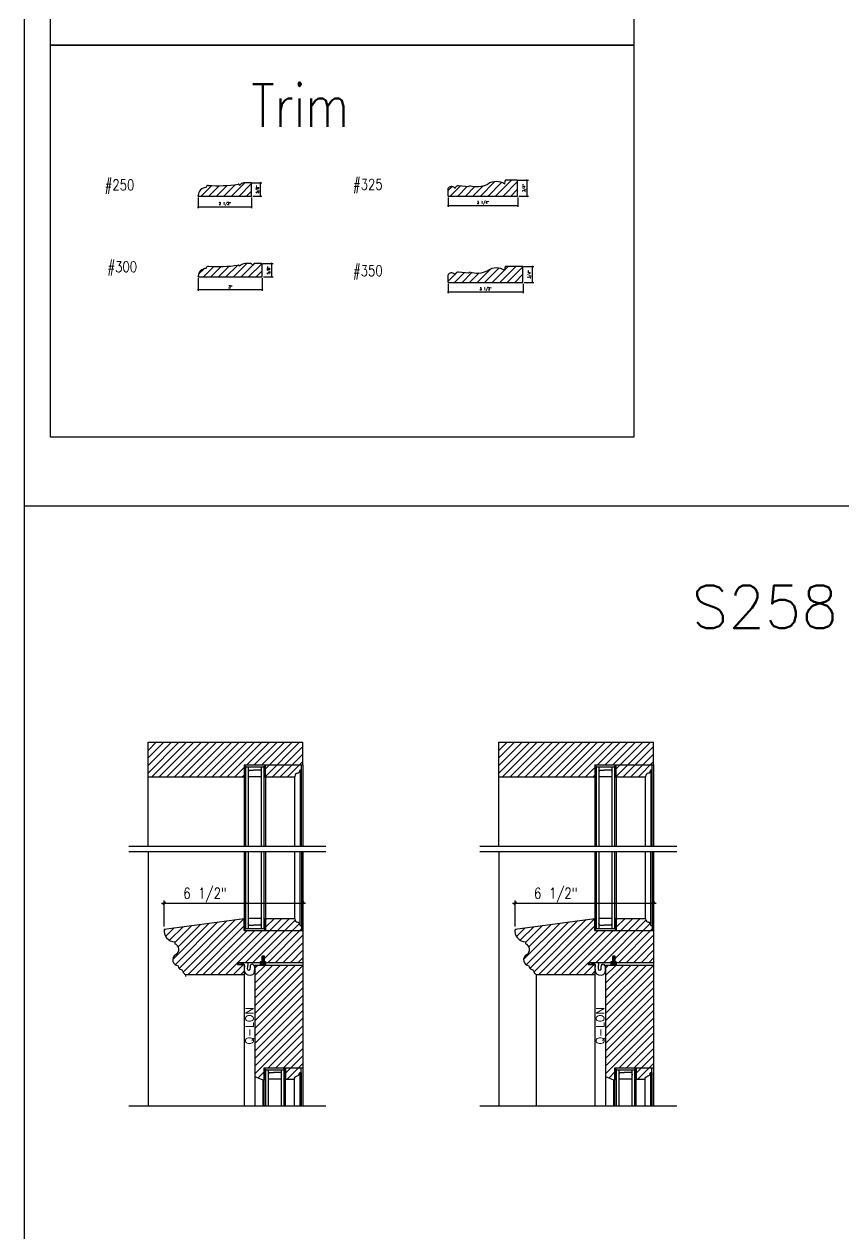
# Model space of a CAD drawing. Header units: inches. Extents: x 1985 to 11287, y 379 to 4336.
# Drawn here: x 7484.3 to 7522.7, y 3520.3 to 3576.9 of the extents above; entities that cross this region are included whole.
import ezdxf

# ---------------------------------------------------------------- set-up
doc = ezdxf.new("R2010")
doc.units = ezdxf.units.IN
doc.header["$MEASUREMENT"] = 0
doc.layers.get('0').update_dxf_attribs({"linetype": 'CONTINUOUS'})
doc.layers.get('Defpoints').update_dxf_attribs({"linetype": 'CONTINUOUS'})
for name, color, linetype in [('COTE1-1 99', 7, 'CONTINUOUS'), ('detail 99', 30, 'CONTINUOUS'), ('glass 99', 6, 'CONTINUOUS'), ('glazing tape 99', 7, 'CONTINUOUS'), ('hatch 99', 1, 'CONTINUOUS'), ('separation 99', 3, 'CONTINUOUS'), ('weatherstripping 99', 5, 'CONTINUOUS'), ('wood detail 99', 7, 'CONTINUOUS')]:
    doc.layers.add(name, color=color, linetype=linetype)
doc.styles.get("Standard").update_dxf_attribs({"font": 'txt.shx', "width": 0.8})
doc.dimstyles.new('Elevation', dxfattribs={"dimscale": 2, "dimtxt": 0.75, "dimasz": 0.0625, "dimexe": 0.0625, "dimexo": 0.0625, "dimgap": 0.0625, "dimtad": 1, "dimdec": 5, "dimzin": 0, "dimdsep": 46, "dimlunit": 5, "dimtxsty": 'Standard', "dimblk1": 'OBLIQUE', "dimblk2": 'OBLIQUE', "dimsah": 1, "dimcen": 2, "dimdle": 0.0625, "dimclrd": 1, "dimclre": 1, "dimadec": 1, "dimazin": 0, "dimtfac": 0.375, "dimtdec": 5, "dimtmove": 0, "dimatfit": 3, "dimldrblk": 'OBLIQUE', "dimfxl": 1, "dimfrac": 2, "dimtolj": 1, "dimtzin": 0, "dimarcsym": 0})
doc.dimstyles.new('Muntin', dxfattribs={"dimtxt": 0.125, "dimasz": 0.0625, "dimexe": 0.0625, "dimexo": 0.0625, "dimgap": 0.0625, "dimtad": 1, "dimdec": 5, "dimzin": 0, "dimdsep": 46, "dimlunit": 5, "dimtxsty": 'Standard', "dimblk": 'OBLIQUE', "dimcen": 0.125, "dimclrd": 1, "dimclre": 1, "dimadec": 1, "dimazin": 0, "dimtfac": 0.375, "dimtdec": 5, "dimtmove": 0, "dimatfit": 3, "dimldrblk": 'OBLIQUE', "dimfxl": 1, "dimfrac": 2, "dimtolj": 1, "dimtzin": 0, "dimarcsym": 0})
pattern_1 = [(45, (301.29017, 765.14802), (-0.176776695, 0.176776695), [])]
pattern_2 = [(45, (38.68087, 85.90454), (-0.176776695, 0.176776695), [])]
pattern_3 = [(45, (55.11534, 85.90454), (-0.176776695, 0.176776695), [])]

# ---------------------------------------------------------------- blocks, each defined once
blk = doc.blocks.new('_OBLIQUE')
at = {"color": 0, "linetype": 'ByBlock'}
blk.add_line((-0.5, -0.5), (0.5, 0.5), dxfattribs=at)
blk = doc.blocks.new('*D631')
at = {"layer": 'COTE1-1 99', "color": 1, "lineweight": -2, "transparency": 16777216}
for p, q in [((7504.195, 3568.82), (7504.195, 3568.378)), ((7507.445, 3568.82), (7507.445, 3568.378)), ((7504.195, 3568.441), (7507.445, 3568.441))]:
    blk.add_line(p, q, dxfattribs=at)
at = {"layer": 'Defpoints', "color": 0, "transparency": 16777216}
for p in [(7504.195, 3568.883), (7507.445, 3568.883), (7507.445, 3568.441)]:
    blk.add_point(p, dxfattribs=at)
at = {"layer": 'COTE1-1 99', "color": 1, "lineweight": -2, "transparency": 16777216, "xscale": 0.0625, "yscale": 0.0625, "zscale": 0.0625, "rotation": 180}
blk.add_blockref('_OBLIQUE', (7504.195, 3568.441), dxfattribs=at)
at = {"layer": 'COTE1-1 99', "color": 1, "lineweight": -2, "transparency": 16777216, "xscale": 0.0625, "yscale": 0.0625, "zscale": 0.0625}
blk.add_blockref('_OBLIQUE', (7507.445, 3568.441), dxfattribs=at)
at = {"layer": 'COTE1-1 99', "color": 0, "transparency": 16777216, "insert": (7505.82, 3568.566), "char_height": 0.125, "attachment_point": 5}
blk.add_mtext('\\A1;3 1/4"', dxfattribs=at)
blk = doc.blocks.new('*D632')
at = {"layer": 'COTE1-1 99', "color": 1, "lineweight": -2, "transparency": 16777216}
for p, q in [((7507.475, 3569.633), (7507.95, 3569.633)), ((7507.887, 3568.883), (7507.887, 3569.633)), ((7507.507, 3568.883), (7507.95, 3568.883))]:
    blk.add_line(p, q, dxfattribs=at)
at = {"layer": 'Defpoints', "color": 0, "transparency": 16777216}
for p in [(7507.413, 3569.633), (7507.887, 3569.633), (7507.445, 3568.883)]:
    blk.add_point(p, dxfattribs=at)
at = {"layer": 'COTE1-1 99', "color": 1, "lineweight": -2, "transparency": 16777216, "xscale": 0.0625, "yscale": 0.0625, "zscale": 0.0625}
for p, rotation in [((7507.887, 3569.633), 90), ((7507.887, 3568.883), 270)]:
    blk.add_blockref('_OBLIQUE', p, dxfattribs=dict(at, rotation=rotation))
at = {"layer": 'COTE1-1 99', "color": 0, "transparency": 16777216, "insert": (7507.762, 3569.258), "char_height": 0.125, "attachment_point": 5, "rotation": 90}
blk.add_mtext('\\A1;3/4"', dxfattribs=at)
blk = doc.blocks.new('*D633')
at = {"layer": 'COTE1-1 99', "color": 1, "lineweight": -2, "transparency": 16777216}
for p, q in [((7492.48, 3565.028), (7492.48, 3564.442)), ((7495.48, 3565.028), (7495.48, 3564.442)), ((7492.48, 3564.504), (7495.48, 3564.504))]:
    blk.add_line(p, q, dxfattribs=at)
at = {"layer": 'Defpoints', "color": 0, "transparency": 16777216}
for p in [(7492.48, 3565.091), (7495.48, 3565.091), (7495.48, 3564.504)]:
    blk.add_point(p, dxfattribs=at)
at = {"layer": 'COTE1-1 99', "color": 1, "lineweight": -2, "transparency": 16777216, "xscale": 0.0625, "yscale": 0.0625, "zscale": 0.0625, "rotation": 180}
blk.add_blockref('_OBLIQUE', (7492.48, 3564.504), dxfattribs=at)
at = {"layer": 'COTE1-1 99', "color": 1, "lineweight": -2, "transparency": 16777216, "xscale": 0.0625, "yscale": 0.0625, "zscale": 0.0625}
blk.add_blockref('_OBLIQUE', (7495.48, 3564.504), dxfattribs=at)
at = {"layer": 'COTE1-1 99', "color": 0, "transparency": 16777216, "insert": (7493.98, 3564.629), "char_height": 0.125, "attachment_point": 5}
blk.add_mtext('\\A1;3"', dxfattribs=at)
blk = doc.blocks.new('*D634')
at = {"layer": 'COTE1-1 99', "color": 1, "lineweight": -2, "transparency": 16777216}
for p, q in [((7495.51, 3565.716), (7495.987, 3565.716)), ((7495.924, 3565.091), (7495.924, 3565.716)), ((7495.542, 3565.091), (7495.987, 3565.091))]:
    blk.add_line(p, q, dxfattribs=at)
at = {"layer": 'Defpoints', "color": 0, "transparency": 16777216}
for p in [(7495.448, 3565.716), (7495.924, 3565.716), (7495.48, 3565.091)]:
    blk.add_point(p, dxfattribs=at)
at = {"layer": 'COTE1-1 99', "color": 1, "lineweight": -2, "transparency": 16777216, "xscale": 0.0625, "yscale": 0.0625, "zscale": 0.0625}
for p, rotation in [((7495.924, 3565.716), 90), ((7495.924, 3565.091), 270)]:
    blk.add_blockref('_OBLIQUE', p, dxfattribs=dict(at, rotation=rotation))
at = {"layer": 'COTE1-1 99', "color": 0, "transparency": 16777216, "insert": (7495.799, 3565.403), "char_height": 0.125, "attachment_point": 5, "rotation": 90}
blk.add_mtext('\\A1;5/8"', dxfattribs=at)
blk = doc.blocks.new('*D635')
at = {"layer": 'COTE1-1 99', "color": 1, "lineweight": -2, "transparency": 16777216}
for p, q in [((7492.48, 3568.82), (7492.48, 3568.317)), ((7494.98, 3568.82), (7494.98, 3568.317)), ((7492.48, 3568.38), (7494.98, 3568.38))]:
    blk.add_line(p, q, dxfattribs=at)
at = {"layer": 'Defpoints', "color": 0, "transparency": 16777216}
for p in [(7492.48, 3568.883), (7494.98, 3568.883), (7494.98, 3568.38)]:
    blk.add_point(p, dxfattribs=at)
at = {"layer": 'COTE1-1 99', "color": 1, "lineweight": -2, "transparency": 16777216, "xscale": 0.0625, "yscale": 0.0625, "zscale": 0.0625, "rotation": 180}
blk.add_blockref('_OBLIQUE', (7492.48, 3568.38), dxfattribs=at)
at = {"layer": 'COTE1-1 99', "color": 1, "lineweight": -2, "transparency": 16777216, "xscale": 0.0625, "yscale": 0.0625, "zscale": 0.0625}
blk.add_blockref('_OBLIQUE', (7494.98, 3568.38), dxfattribs=at)
at = {"layer": 'COTE1-1 99', "color": 0, "transparency": 16777216, "insert": (7493.73, 3568.505), "char_height": 0.125, "attachment_point": 5}
blk.add_mtext('\\A1;2 1/2"', dxfattribs=at)
blk = doc.blocks.new('*D636')
at = {"layer": 'COTE1-1 99', "color": 1, "lineweight": -2, "transparency": 16777216}
for p, q in [((7495.01, 3569.508), (7495.456, 3569.508)), ((7495.394, 3568.883), (7495.394, 3569.508)), ((7495.042, 3568.883), (7495.456, 3568.883))]:
    blk.add_line(p, q, dxfattribs=at)
at = {"layer": 'Defpoints', "color": 0, "transparency": 16777216}
for p in [(7494.948, 3569.508), (7495.394, 3569.508), (7494.98, 3568.883)]:
    blk.add_point(p, dxfattribs=at)
at = {"layer": 'COTE1-1 99', "color": 1, "lineweight": -2, "transparency": 16777216, "xscale": 0.0625, "yscale": 0.0625, "zscale": 0.0625}
for p, rotation in [((7495.394, 3569.508), 90), ((7495.394, 3568.883), 270)]:
    blk.add_blockref('_OBLIQUE', p, dxfattribs=dict(at, rotation=rotation))
at = {"layer": 'COTE1-1 99', "color": 0, "transparency": 16777216, "insert": (7495.269, 3569.195), "char_height": 0.125, "attachment_point": 5, "rotation": 90}
blk.add_mtext('\\A1;5/8"', dxfattribs=at)
blk = doc.blocks.new('*D600')
at = {"layer": 'COTE1-1 99', "color": 1, "lineweight": -2, "transparency": 16777216}
for p, q in [((7504.195, 3564.771), (7504.195, 3564.329)), ((7507.695, 3564.771), (7507.695, 3564.329)), ((7504.195, 3564.392), (7507.695, 3564.392))]:
    blk.add_line(p, q, dxfattribs=at)
at = {"layer": 'Defpoints', "color": 0, "transparency": 16777216}
for p in [(7504.195, 3564.834), (7507.695, 3564.834), (7507.695, 3564.392)]:
    blk.add_point(p, dxfattribs=at)
at = {"layer": 'COTE1-1 99', "color": 1, "lineweight": -2, "transparency": 16777216, "xscale": 0.0625, "yscale": 0.0625, "zscale": 0.0625, "rotation": 180}
blk.add_blockref('_OBLIQUE', (7504.195, 3564.392), dxfattribs=at)
at = {"layer": 'COTE1-1 99', "color": 1, "lineweight": -2, "transparency": 16777216, "xscale": 0.0625, "yscale": 0.0625, "zscale": 0.0625}
blk.add_blockref('_OBLIQUE', (7507.695, 3564.392), dxfattribs=at)
at = {"layer": 'COTE1-1 99', "color": 0, "transparency": 16777216, "insert": (7505.945, 3564.517), "char_height": 0.125, "attachment_point": 5}
blk.add_mtext('\\A1;3 1/2"', dxfattribs=at)
blk = doc.blocks.new('*D601')
at = {"layer": 'COTE1-1 99', "color": 1, "lineweight": -2, "transparency": 16777216}
for p, q in [((7507.725, 3565.584), (7508.2, 3565.584)), ((7508.137, 3564.834), (7508.137, 3565.584)), ((7507.757, 3564.834), (7508.2, 3564.834))]:
    blk.add_line(p, q, dxfattribs=at)
at = {"layer": 'Defpoints', "color": 0, "transparency": 16777216}
for p in [(7507.663, 3565.584), (7508.137, 3565.584), (7507.695, 3564.834)]:
    blk.add_point(p, dxfattribs=at)
at = {"layer": 'COTE1-1 99', "color": 1, "lineweight": -2, "transparency": 16777216, "xscale": 0.0625, "yscale": 0.0625, "zscale": 0.0625}
for p, rotation in [((7508.137, 3565.584), 90), ((7508.137, 3564.834), 270)]:
    blk.add_blockref('_OBLIQUE', p, dxfattribs=dict(at, rotation=rotation))
at = {"layer": 'COTE1-1 99', "color": 0, "transparency": 16777216, "insert": (7508.012, 3565.209), "char_height": 0.125, "attachment_point": 5, "rotation": 90}
blk.add_mtext('\\A1;3/4"', dxfattribs=at)
blk = doc.blocks.new('*D1104')
at = {"layer": 'COTE1-1 99', "color": 1, "lineweight": -2}
for p, q in [((7490.764, 3535.756), (7497.507, 3535.756)), ((7490.889, 3534.649), (7490.889, 3535.881)), ((7497.382, 3534.597), (7497.382, 3535.881))]:
    blk.add_line(p, q, dxfattribs=at)
at = {"layer": 'Defpoints', "color": 0}
for p in [(7497.382, 3535.756), (7490.889, 3534.524), (7497.382, 3534.472)]:
    blk.add_point(p, dxfattribs=at)
at = {"layer": 'COTE1-1 99', "color": 1, "lineweight": -2, "xscale": 0.125, "yscale": 0.125, "zscale": 0.125, "rotation": 180}
blk.add_blockref('_OBLIQUE', (7490.889, 3535.756), dxfattribs=at)
at = {"layer": 'COTE1-1 99', "color": 1, "lineweight": -2, "xscale": 0.125, "yscale": 0.125, "zscale": 0.125}
blk.add_blockref('_OBLIQUE', (7497.382, 3535.756), dxfattribs=at)
at = {"layer": 'COTE1-1 99', "color": 0, "insert": (7492.799, 3536.131), "char_height": 0.5, "attachment_point": 5}
blk.add_mtext('\\A1;6 1/2"', dxfattribs=at)
blk = doc.blocks.new('*D1105')
at = {"layer": 'COTE1-1 99', "color": 1, "lineweight": -2}
for p, q in [((7507.198, 3535.756), (7513.941, 3535.756)), ((7507.323, 3534.649), (7507.323, 3535.881)), ((7513.816, 3534.597), (7513.816, 3535.881))]:
    blk.add_line(p, q, dxfattribs=at)
at = {"layer": 'Defpoints', "color": 0}
for p in [(7513.816, 3535.756), (7507.323, 3534.524), (7513.816, 3534.472)]:
    blk.add_point(p, dxfattribs=at)
at = {"layer": 'COTE1-1 99', "color": 1, "lineweight": -2, "xscale": 0.125, "yscale": 0.125, "zscale": 0.125, "rotation": 180}
blk.add_blockref('_OBLIQUE', (7507.323, 3535.756), dxfattribs=at)
at = {"layer": 'COTE1-1 99', "color": 1, "lineweight": -2, "xscale": 0.125, "yscale": 0.125, "zscale": 0.125}
blk.add_blockref('_OBLIQUE', (7513.816, 3535.756), dxfattribs=at)
at = {"layer": 'COTE1-1 99', "color": 0, "insert": (7509.233, 3536.131), "char_height": 0.5, "attachment_point": 5}
blk.add_mtext('\\A1;6 1/2"', dxfattribs=at)

msp = doc.modelspace()

# ---------------------------------------------------------------- hatches: boundary and pattern name
at = {"layer": 'glazing tape 99'}
h = msp.add_hatch(color=7, dxfattribs=at)
h.paths.add_polyline_path([(7495.631537, 3542.165533), (7495.569037, 3542.165533), (7495.569037, 3541.665533), (7495.631537, 3541.665533), (7495.631537, 3541.702425)])
h.paths.add_polyline_path([(7494.694037, 3542.165533), (7494.631537, 3542.165533), (7494.631537, 3541.665533), (7494.694037, 3541.665533)])
h = msp.add_hatch(color=7, dxfattribs=at)
h.paths.add_polyline_path([(7512.066007, 3542.165533), (7512.003507, 3542.165533), (7512.003507, 3541.665533), (7512.066007, 3541.665533), (7512.066007, 3541.702425)])
h.paths.add_polyline_path([(7511.128507, 3542.165533), (7511.066007, 3542.165533), (7511.066007, 3541.665533), (7511.128507, 3541.665533)])
h = msp.add_hatch(color=7, dxfattribs=at)
h.paths.add_polyline_path([(7495.631537, 3534.997594), (7495.631537, 3535.034486), (7495.569037, 3535.034486), (7495.569037, 3534.534486), (7495.631537, 3534.534486)])
h.paths.add_polyline_path([(7494.694037, 3535.034486), (7494.631537, 3535.034486), (7494.631537, 3534.753177), (7494.631537, 3534.534486), (7494.694037, 3534.534486)])
h = msp.add_hatch(color=7, dxfattribs=at)
h.paths.add_polyline_path([(7512.066007, 3534.997594), (7512.066007, 3535.034486), (7512.003507, 3535.034486), (7512.003507, 3534.534486), (7512.066007, 3534.534486)])
h.paths.add_polyline_path([(7511.128507, 3535.034486), (7511.066007, 3535.034486), (7511.066007, 3534.753177), (7511.066007, 3534.534486), (7511.128507, 3534.534486)])
h = msp.add_hatch(color=7, dxfattribs=at)
h.paths.add_polyline_path([(7496.569049, 3527.995411), (7496.506549, 3527.995411), (7496.506549, 3527.495411), (7496.569049, 3527.495411)])
h.paths.add_polyline_path([(7495.631549, 3527.971911), (7495.569049, 3527.971911), (7495.569049, 3527.471911), (7495.631549, 3527.471911)])
h = msp.add_hatch(color=7, dxfattribs=at)
h.paths.add_polyline_path([(7513.003519, 3527.995411), (7512.941019, 3527.995411), (7512.941019, 3527.495411), (7513.003519, 3527.495411)])
h.paths.add_polyline_path([(7512.066019, 3527.971911), (7512.003519, 3527.971911), (7512.003519, 3527.471911), (7512.066019, 3527.471911)])
at = {"layer": 'hatch 99'}
h = msp.add_hatch(dxfattribs=at)
h.set_pattern_fill('ANSI31', color=256, scale=2, style=0)
h.set_pattern_definition(pattern_1)
h.paths.add_polyline_path([(7507.444528, 3569.600521, 0.414213562), (7507.412528, 3569.632521), (7506.886528, 3569.632521, 0.395647364), (7506.854594, 3569.602562), (7506.844528, 3569.445021, 0.29375), (7506.044528, 3569.445021, -0.208468757), (7505.194528, 3569.382521), (7505.154528, 3569.320021), (7504.668219, 3569.362039, 0.291528784), (7504.544362, 3569.297377), (7504.507028, 3569.232521, 0.535856977), (7504.202049, 3569.267077, 0.176751721), (7504.194528, 3569.246467), (7504.194528, 3568.882521), (7507.444528, 3568.882521)])
h = msp.add_hatch(dxfattribs=at)
h.set_pattern_fill('ANSI31', color=256, scale=2, style=0)
h.set_pattern_definition(pattern_1)
h.paths.add_polyline_path([(7494.979724, 3568.882521), (7494.979724, 3569.475521, 0.414213562), (7494.947724, 3569.507521), (7494.667224, 3569.507521, 0.286349806), (7494.386552, 3569.332423, 0.84535987), (7494.352667, 3569.438052, -0.054552724), (7492.947724, 3569.382521, 0.436456618), (7492.854988, 3569.282521, 0.434101056), (7492.480559, 3568.882521)])
h = msp.add_hatch(dxfattribs=at)
h.set_pattern_fill('ANSI31', color=256, scale=2, style=0)
h.set_pattern_definition(pattern_1)
h.paths.add_polyline_path([(7495.479724, 3565.68357, 0.414213562), (7495.447724, 3565.71557), (7495.094724, 3565.71557), (7495.034724, 3565.64057), (7494.97057, 3565.705978, 0.201426353), (7494.947724, 3565.71557), (7494.667224, 3565.71557, 0.236067977), (7494.417224, 3565.59057, 0.45777608), (7494.352667, 3565.646101, -0.054552724), (7492.947724, 3565.59057, 0.436456618), (7492.854988, 3565.49057, 0.434101056), (7492.480559, 3565.09057), (7495.479724, 3565.09057)])
h = msp.add_hatch(dxfattribs=at)
h.set_pattern_fill('ANSI31', color=256, scale=2, style=0)
h.set_pattern_definition(pattern_1)
h.paths.add_polyline_path([(7507.694528, 3565.55164, 0.414213562), (7507.662528, 3565.58364), (7506.886528, 3565.58364, 0.395647364), (7506.854594, 3565.55368), (7506.844528, 3565.39614, 0.29375), (7506.044528, 3565.39614, -0.208468757), (7505.194528, 3565.33364), (7505.154528, 3565.27114), (7504.668219, 3565.313157, 0.291528784), (7504.544362, 3565.248495), (7504.507028, 3565.18364, 0.535856977), (7504.202049, 3565.218195, 0.176751721), (7504.194528, 3565.197585), (7504.194528, 3564.83364), (7507.694528, 3564.83364)])
h = msp.add_hatch(dxfattribs=at)
h.set_pattern_fill('ANSI31', color=1, scale=2, style=0)
h.set_pattern_definition(pattern_2)
h.paths.add_polyline_path([(7497.006537, 3541.665533), (7497.006537, 3541.689011, -0.380557848), (7497.134349, 3541.84574, 0.374595674), (7497.256537, 3541.998211), (7497.319037, 3541.998211), (7497.319037, 3542.228025), (7495.631537, 3542.228025), (7495.631537, 3541.665533)], flags=17)
h.paths.add_polyline_path([(7497.381549, 3542.228025), (7497.381549, 3543.290533), (7490.131549, 3543.290533), (7490.131549, 3541.665533), (7494.631537, 3541.665533), (7494.631537, 3542.228025)])
h = msp.add_hatch(dxfattribs=at)
h.set_pattern_fill('ANSI31', color=1, scale=2, style=0)
h.set_pattern_definition(pattern_3)
h.paths.add_polyline_path([(7513.441007, 3541.665533), (7513.441007, 3541.689011, -0.380557848), (7513.568819, 3541.84574, 0.374595674), (7513.691007, 3541.998211), (7513.753507, 3541.998211), (7513.753507, 3542.228025), (7512.066007, 3542.228025), (7512.066007, 3541.665533)], flags=17)
h.paths.add_polyline_path([(7513.816019, 3542.228025), (7513.816019, 3543.290533), (7506.566019, 3543.290533), (7506.566019, 3541.665533), (7511.066007, 3541.665533), (7511.066007, 3542.228025)])
h = msp.add_hatch(dxfattribs=at)
h.set_pattern_fill('ANSI31', color=1, scale=2, style=0)
h.set_pattern_definition(pattern_2)
h.paths.add_polyline_path([(7497.381549, 3534.471994), (7496.233349, 3534.471994), (7495.631537, 3534.471994), (7494.631537, 3534.471994), (7494.631537, 3535.034486), (7490.888533, 3534.524038, 0.464119343), (7491.381549, 3533.94076), (7491.381549, 3533.84706, -0.630951657), (7491.435143, 3533.342647), (7491.421455, 3533.334758, 0.713462744), (7491.537549, 3532.81576, 0.328948137), (7491.66971, 3532.636612, -0.287053054), (7491.761965, 3532.541366, 0.252529932), (7491.881549, 3532.40946), (7494.631537, 3532.40946), (7494.631537, 3532.87829), (7494.319073, 3532.87829), (7494.319073, 3532.971952), (7495.381549, 3532.971952), (7495.381549, 3533.002974), (7495.475048, 3533.002956), (7495.475048, 3533.254798), (7495.475049, 3533.284448), (7495.569049, 3533.284448), (7495.569049, 3533.002937), (7495.631549, 3533.002925), (7495.631549, 3532.971952), (7497.381549, 3532.971952)])
h.paths.add_polyline_path([(7497.319037, 3534.701808), (7497.256537, 3534.701808), (7497.256537, 3534.714072, 0.35125577), (7497.134349, 3534.854279, -0.380557848), (7497.006537, 3535.011008), (7497.006537, 3535.034486), (7495.631537, 3535.034486), (7495.631537, 3534.471994), (7497.319037, 3534.471994)], flags=17)
h = msp.add_hatch(dxfattribs=at)
h.set_pattern_fill('ANSI31', color=1, scale=2, style=0)
h.set_pattern_definition(pattern_3)
h.paths.add_polyline_path([(7513.816019, 3534.471994), (7512.667819, 3534.471994), (7512.066007, 3534.471994), (7511.066007, 3534.471994), (7511.066007, 3535.034486), (7507.323003, 3534.524038, 0.464119343), (7507.816019, 3533.94076), (7507.816019, 3533.84706, -0.630951657), (7507.869613, 3533.342647), (7507.855925, 3533.334758, 0.713462744), (7507.972019, 3532.81576, 0.328948137), (7508.10418, 3532.636612, -0.287053054), (7508.196435, 3532.541366, 0.252529932), (7508.316019, 3532.40946), (7511.066007, 3532.40946), (7511.066007, 3532.87829), (7510.753543, 3532.87829), (7510.753543, 3532.971952), (7511.816019, 3532.971952), (7511.816019, 3533.002974), (7511.909518, 3533.002956), (7511.909518, 3533.254798), (7511.909519, 3533.284448), (7512.003519, 3533.284448), (7512.003519, 3533.002937), (7512.066019, 3533.002925), (7512.066019, 3532.971952), (7513.816019, 3532.971952)])
h.paths.add_polyline_path([(7513.753507, 3534.701808), (7513.691007, 3534.701808), (7513.691007, 3534.714072, 0.35125577), (7513.568819, 3534.854279, -0.380557848), (7513.441007, 3535.011008), (7513.441007, 3535.034486), (7512.066007, 3535.034486), (7512.066007, 3534.471994), (7513.753507, 3534.471994)], flags=17)
h = msp.add_hatch(dxfattribs=at)
h.set_pattern_fill('ANSI31', color=1, scale=2, style=0)
h.set_pattern_definition(pattern_2)
h.paths.add_polyline_path([(7497.381549, 3532.846926), (7495.131549, 3532.846926), (7495.131549, 3527.739783), (7495.131549, 3527.632626), (7495.506549, 3527.471911), (7495.569049, 3527.471911), (7495.569049, 3528.034426), (7497.381549, 3528.034426)])
h.paths.add_polyline_path([(7497.108049, 3527.651661, 0.375199902), (7497.233049, 3527.807911), (7497.295549, 3527.807911), (7497.295549, 3528.034426), (7496.569049, 3528.034426), (7496.569049, 3527.495411), (7496.983049, 3527.495411, -0.375199902)], flags=17)
h = msp.add_hatch(dxfattribs=at)
h.set_pattern_fill('ANSI31', color=1, scale=2, style=0)
h.set_pattern_definition(pattern_3)
h.paths.add_polyline_path([(7513.816019, 3532.846926), (7511.566019, 3532.846926), (7511.566019, 3527.739783), (7511.566019, 3527.632626), (7511.941019, 3527.471911), (7512.003519, 3527.471911), (7512.003519, 3528.034426), (7513.816019, 3528.034426)])
h.paths.add_polyline_path([(7513.542519, 3527.651661, 0.375199902), (7513.667519, 3527.807911), (7513.730019, 3527.807911), (7513.730019, 3528.034426), (7513.003519, 3528.034426), (7513.003519, 3527.495411), (7513.417519, 3527.495411, -0.375199902)], flags=17)
at = {"layer": 'weatherstripping 99', "lineweight": 30}
for points in [[(7495.506301, 3533.036534), (7495.5063, 3533.096327), (7495.568549, 3533.052791), (7495.568549, 3533.081088), (7495.5063, 3533.124624), (7495.5063, 3533.203513), (7495.568549, 3533.159977), (7495.568549, 3533.188274), (7495.4898, 3533.254798), (7495.475048, 3533.254798), (7495.475048, 3533.002956), (7495.381549, 3533.002974), (7495.381549, 3532.971952), (7495.631549, 3532.971952), (7495.631549, 3533.002925), (7495.536028, 3533.002944)], [(7511.940771, 3533.036534), (7511.940771, 3533.096327), (7512.003019, 3533.052791), (7512.003019, 3533.081088), (7511.940771, 3533.124624), (7511.940771, 3533.203513), (7512.003019, 3533.159977), (7512.003019, 3533.188274), (7511.924271, 3533.254798), (7511.909518, 3533.254798), (7511.909518, 3533.002956), (7511.816019, 3533.002974), (7511.816019, 3532.971952), (7512.066019, 3532.971952), (7512.066019, 3533.002925), (7511.970498, 3533.002944)]]:
    msp.add_hatch(color=5, dxfattribs=at).paths.add_polyline_path(points)
h = msp.add_hatch(dxfattribs=at)
h.set_pattern_fill('ANSI36', color=5, scale=0.125, angle=225, style=0)
h.set_pattern_definition([(270, (5905.409597, 3345.179543), (0.015625, -0.02734375), [0.0390625, -0.0078125, 0, -0.0078125])])
h.paths.add_polyline_path([(7495.631549, 3532.971952), (7495.381549, 3532.971952), (7495.381549, 3532.846926), (7495.631549, 3532.846926)])
h = msp.add_hatch(dxfattribs=at)
h.set_pattern_fill('ANSI36', color=5, scale=0.125, angle=225, style=0)
h.set_pattern_definition([(270, (5921.844067, 3345.179543), (0.015625, -0.02734375), [0.0390625, -0.0078125, 0, -0.0078125])])
h.paths.add_polyline_path([(7512.066019, 3532.971952), (7511.816019, 3532.971952), (7511.816019, 3532.846926), (7512.066019, 3532.846926)])

# ---------------------------------------------------------------- linework, layer by layer
at = {"layer": 'glass 99', "color": 6}
for p, q in [((7494.694037, 3542.165533), (7494.694037, 3538.39792)), ((7494.694037, 3542.134325), (7495.569037, 3542.134325)), ((7494.819037, 3542.134325), (7494.819037, 3538.39792)), ((7494.849028, 3541.978005), (7494.819037, 3541.884623)), ((7494.849028, 3541.978005), (7495.069037, 3541.978005)), ((7495.414046, 3541.978005), (7495.069037, 3541.978005)), ((7495.414046, 3541.978005), (7495.444037, 3541.884623)), ((7495.444037, 3538.39792), (7495.444037, 3542.134325)), ((7495.569037, 3538.39792), (7495.569037, 3542.165533)), ((7511.128507, 3542.165533), (7511.128507, 3538.39792)), ((7511.128507, 3542.134325), (7512.003507, 3542.134325)), ((7511.253507, 3542.134325), (7511.253507, 3538.39792)), ((7511.283498, 3541.978005), (7511.253507, 3541.884623)), ((7511.283498, 3541.978005), (7511.503507, 3541.978005)), ((7511.848516, 3541.978005), (7511.503507, 3541.978005)), ((7511.848516, 3541.978005), (7511.878507, 3541.884623)), ((7511.878507, 3538.39792), (7511.878507, 3542.134325)), ((7512.003507, 3538.39792), (7512.003507, 3542.165533)), ((7495.444037, 3541.665533), (7494.819037, 3541.665533)), ((7511.878507, 3541.665533), (7511.253507, 3541.665533)), ((7494.694037, 3538.14792), (7494.694037, 3534.75796)), ((7494.819037, 3538.14792), (7494.819037, 3534.565694)), ((7495.444037, 3534.565694), (7495.444037, 3538.14792)), ((7495.569037, 3534.534486), (7495.569037, 3538.14792)), ((7511.128507, 3538.14792), (7511.128507, 3534.75796)), ((7511.253507, 3538.14792), (7511.253507, 3534.565694)), ((7511.878507, 3534.565694), (7511.878507, 3538.14792)), ((7512.003507, 3534.534486), (7512.003507, 3538.14792)), ((7494.694037, 3534.565694), (7495.569037, 3534.565694)), ((7495.444037, 3535.034486), (7494.819037, 3535.034486)), ((7494.849028, 3534.722014), (7494.819037, 3534.815397)), ((7494.849028, 3534.722014), (7495.069037, 3534.722014)), ((7495.414046, 3534.722014), (7495.069037, 3534.722014)), ((7495.414046, 3534.722014), (7495.444037, 3534.815397)), ((7511.128507, 3534.565694), (7512.003507, 3534.565694)), ((7511.878507, 3535.034486), (7511.253507, 3535.034486)), ((7511.283498, 3534.722014), (7511.253507, 3534.815397)), ((7511.283498, 3534.722014), (7511.503507, 3534.722014)), ((7511.848516, 3534.722014), (7511.503507, 3534.722014)), ((7511.848516, 3534.722014), (7511.878507, 3534.815397)), ((7495.631549, 3527.971911), (7495.631549, 3526.238047)), ((7495.631549, 3527.940726), (7496.506549, 3527.940726)), ((7495.756549, 3527.940726), (7495.756549, 3526.238047)), ((7495.78654, 3527.807906), (7495.756549, 3527.687723)), ((7495.78654, 3527.807906), (7496.006549, 3527.807906)), ((7496.351557, 3527.807906), (7496.006549, 3527.807906)), ((7496.351557, 3527.807906), (7496.381549, 3527.687723)), ((7496.381549, 3526.238047), (7496.381549, 3527.940726)), ((7496.506549, 3526.238047), (7496.506549, 3527.995411)), ((7512.066019, 3527.971911), (7512.066019, 3526.238047)), ((7512.066019, 3527.940726), (7512.941019, 3527.940726)), ((7512.191019, 3527.940726), (7512.191019, 3526.238047)), ((7512.22101, 3527.807906), (7512.191019, 3527.687723)), ((7512.22101, 3527.807906), (7512.441019, 3527.807906)), ((7512.786027, 3527.807906), (7512.441019, 3527.807906)), ((7512.786027, 3527.807906), (7512.816019, 3527.687723)), ((7512.816019, 3526.238047), (7512.816019, 3527.940726)), ((7512.941019, 3526.238047), (7512.941019, 3527.995411)), ((7496.381549, 3527.495411), (7495.756549, 3527.495411)), ((7512.816019, 3527.495411), (7512.191019, 3527.495411))]:
    msp.add_line(p, q, dxfattribs=at)
at = {"layer": 'glazing tape 99'}
for p, q in [((7494.631537, 3542.165533), (7494.694037, 3542.165533)), ((7494.694037, 3541.666711), (7494.694037, 3542.165533)), ((7495.569037, 3542.165533), (7495.569037, 3541.665533)), ((7511.066007, 3542.165533), (7511.128507, 3542.165533)), ((7511.128507, 3541.666711), (7511.128507, 3542.165533)), ((7512.003507, 3542.165533), (7512.003507, 3541.665533)), ((7494.631537, 3541.665533), (7494.694037, 3541.665533)), ((7511.066007, 3541.665533), (7511.128507, 3541.665533)), ((7494.631537, 3535.034486), (7494.694037, 3535.034486)), ((7494.631537, 3534.534486), (7494.694037, 3534.534486)), ((7494.694037, 3535.033308), (7494.694037, 3534.534486)), ((7495.569037, 3535.034486), (7495.631537, 3535.034486)), ((7495.569037, 3535.034486), (7495.569037, 3534.534486)), ((7511.066007, 3535.034486), (7511.128507, 3535.034486)), ((7511.066007, 3534.534486), (7511.128507, 3534.534486)), ((7511.128507, 3535.033308), (7511.128507, 3534.534486)), ((7512.003507, 3535.034486), (7512.066007, 3535.034486)), ((7512.003507, 3535.034486), (7512.003507, 3534.534486)), ((7495.631549, 3527.971911), (7495.569049, 3527.971911)), ((7495.631549, 3527.471911), (7495.631549, 3527.971911)), ((7496.506549, 3527.995411), (7496.506549, 3527.495411)), ((7512.066019, 3527.971911), (7512.003519, 3527.971911)), ((7512.066019, 3527.471911), (7512.066019, 3527.971911)), ((7512.941019, 3527.995411), (7512.941019, 3527.495411)), ((7495.631549, 3527.471911), (7495.569049, 3527.471911)), ((7512.066019, 3527.471911), (7512.003519, 3527.471911))]:
    msp.add_line(p, q, dxfattribs=at)
at = {"layer": 'glazing tape 99', "color": 0}
for p, q in [((7494.694037, 3542.165533), (7494.694037, 3541.665533)), ((7511.128507, 3542.165533), (7511.128507, 3541.665533)), ((7494.694037, 3534.534486), (7494.694037, 3535.034486)), ((7511.128507, 3534.534486), (7511.128507, 3535.034486))]:
    msp.add_line(p, q, dxfattribs=at)
at = {"layer": 'glazing tape 99', "color": 7}
for p, q in [((7495.569037, 3542.165533), (7495.631537, 3542.165533)), ((7512.003507, 3542.165533), (7512.066007, 3542.165533)), ((7495.569037, 3541.665533), (7495.631537, 3541.665533)), ((7512.003507, 3541.665533), (7512.066007, 3541.665533)), ((7495.569037, 3534.534486), (7495.631537, 3534.534486)), ((7512.003507, 3534.534486), (7512.066007, 3534.534486)), ((7496.506549, 3527.995411), (7496.569049, 3527.995411)), ((7512.941019, 3527.995411), (7513.003519, 3527.995411)), ((7496.506549, 3527.495411), (7496.569049, 3527.495411)), ((7512.941019, 3527.495411), (7513.003519, 3527.495411))]:
    msp.add_line(p, q, dxfattribs=at)
at = {"layer": 'separation 99'}
for p, q in [((7484.325689, 3764.575732), (7484.325689, 3512.490972)), ((7554.801223, 3554.358413), (7484.325689, 3554.358413))]:
    msp.add_line(p, q, dxfattribs=at)
for points in [[(7485.563573, 3623.159285), (7512.880967, 3623.159285), (7512.880967, 3575.953879), (7485.563573, 3575.953879)], [(7485.563573, 3575.953879), (7512.880967, 3575.953879), (7512.880967, 3557.584812), (7485.563573, 3557.584812)]]:
    msp.add_lwpolyline(points, close=True, dxfattribs=at)
at = {"layer": 'weatherstripping 99', "color": 5, "lineweight": 30}
for p, q in [((7494.798364, 3532.960988), (7494.324577, 3532.960988)), ((7495.381549, 3533.002974), (7495.381549, 3532.846926)), ((7495.475048, 3533.002956), (7495.381549, 3533.002974)), ((7495.381549, 3532.971952), (7495.631549, 3532.971952)), ((7495.381549, 3532.846926), (7495.631549, 3532.846926)), ((7495.475048, 3533.002956), (7495.475048, 3533.254798)), ((7495.475048, 3533.254798), (7495.4898, 3533.254798)), ((7495.4898, 3533.254798), (7495.568549, 3533.188274)), ((7495.5063, 3533.124624), (7495.5063, 3533.203513)), ((7495.5063, 3533.203513), (7495.568549, 3533.159977)), ((7495.5063, 3533.124624), (7495.568549, 3533.081088)), ((7495.5063, 3533.096327), (7495.568549, 3533.052791)), ((7495.506301, 3533.036534), (7495.5063, 3533.096327)), ((7495.536028, 3533.002944), (7495.506301, 3533.036534)), ((7495.631549, 3533.002925), (7495.536028, 3533.002944)), ((7495.568549, 3533.188274), (7495.568549, 3533.159977)), ((7495.568549, 3533.081088), (7495.568549, 3533.052791)), ((7495.631549, 3533.002925), (7495.631549, 3532.846926)), ((7511.232834, 3532.960988), (7510.759047, 3532.960988)), ((7511.816019, 3533.002974), (7511.816019, 3532.846926)), ((7511.909518, 3533.002956), (7511.816019, 3533.002974)), ((7511.816019, 3532.971952), (7512.066019, 3532.971952)), ((7511.816019, 3532.846926), (7512.066019, 3532.846926)), ((7511.909518, 3533.002956), (7511.909518, 3533.254798)), ((7511.909518, 3533.254798), (7511.924271, 3533.254798)), ((7511.924271, 3533.254798), (7512.003019, 3533.188274)), ((7511.940771, 3533.124624), (7511.940771, 3533.203513)), ((7511.940771, 3533.203513), (7512.003019, 3533.159977)), ((7511.940771, 3533.124624), (7512.003019, 3533.081088)), ((7511.940771, 3533.096327), (7512.003019, 3533.052791)), ((7511.940771, 3533.036534), (7511.940771, 3533.096327)), ((7511.970498, 3533.002944), (7511.940771, 3533.036534)), ((7512.066019, 3533.002925), (7511.970498, 3533.002944)), ((7512.003019, 3533.188274), (7512.003019, 3533.159977)), ((7512.003019, 3533.081088), (7512.003019, 3533.052791)), ((7512.066019, 3533.002925), (7512.066019, 3532.846926))]:
    msp.add_line(p, q, dxfattribs=at)
for centre in [(7494.84849, 3532.577688), (7511.28296, 3532.577688)]:
    msp.add_arc(centre, 0.272391, 338.1531508, 0.3367326, dxfattribs=at)
for points, knots in [([(7494.324577, 3532.960988), (7494.368793, 3532.890948), (7494.458246, 3532.853789), (7494.501345, 3532.94458), (7494.665428, 3532.904842), (7494.64779, 3532.77692), (7494.633213, 3532.705034)], [0.0027567057, 0.0027567057, 0.0027567057, 0.0027567057, 0.1724869609, 0.2817822642, 0.3371391511, 0.4968128609, 0.4968128609, 0.4968128609, 0.4968128609]), ([(7495.120877, 3532.579289), (7495.131952, 3532.716298), (7495.125255, 3532.81058), (7495.081513, 3532.872883), (7494.853234, 3532.917892), (7494.949167, 3532.594932), (7494.724328, 3532.593295), (7494.846741, 3532.905046), (7494.798364, 3532.960988)], [0, 0, 0, 0, 0.083614321, 0.208464293, 0.316031641, 0.607589822, 0.683535209, 1.009413891, 1.009413891, 1.009413891, 1.009413891]), ([(7510.759047, 3532.960988), (7510.803263, 3532.890948), (7510.892716, 3532.853789), (7510.935815, 3532.94458), (7511.099898, 3532.904842), (7511.08226, 3532.77692), (7511.067683, 3532.705034)], [0.0027567057, 0.0027567057, 0.0027567057, 0.0027567057, 0.1724869609, 0.2817822642, 0.3371391511, 0.4968128609, 0.4968128609, 0.4968128609, 0.4968128609]), ([(7511.555347, 3532.579289), (7511.566422, 3532.716298), (7511.559726, 3532.81058), (7511.515983, 3532.872883), (7511.287704, 3532.917892), (7511.383637, 3532.594932), (7511.158798, 3532.593295), (7511.281211, 3532.905046), (7511.232834, 3532.960988)], [0, 0, 0, 0, 0.083614321, 0.208464293, 0.316031641, 0.607589822, 0.683535209, 1.009413891, 1.009413891, 1.009413891, 1.009413891]), ([(7494.633213, 3532.705034), (7494.636634, 3532.604798), (7494.636414, 3532.35536), (7495.049889, 3532.348803), (7495.101319, 3532.476324)], [0, 0, 0, 0, 0.2460489598, 0.6041502785, 0.6041502785, 0.6041502785, 0.6041502785]), ([(7511.067683, 3532.705034), (7511.071104, 3532.604798), (7511.070884, 3532.35536), (7511.484359, 3532.348803), (7511.535789, 3532.476324)], [0, 0, 0, 0, 0.2460489598, 0.6041502785, 0.6041502785, 0.6041502785, 0.6041502785])]:
    msp.add_open_spline(points, degree=3, knots=knots, dxfattribs=at)
at = {"layer": 'wood detail 99'}
for p, q in [((7507.412528, 3569.632521), (7506.886528, 3569.632521)), ((7492.854724, 3569.282521), (7492.854724, 3569.289521)), ((7494.947724, 3569.507521), (7494.667224, 3569.507521)), ((7494.979724, 3568.882521), (7494.979724, 3569.475521)), ((7504.194528, 3568.882521), (7504.194528, 3569.246467)), ((7504.507028, 3569.232521), (7504.544362, 3569.297377)), ((7505.154528, 3569.320021), (7504.668219, 3569.362039)), ((7505.154528, 3569.320021), (7505.194528, 3569.382521)), ((7506.844528, 3569.445021), (7506.854594, 3569.602562)), ((7507.444528, 3568.882521), (7507.444528, 3569.600521)), ((7492.479724, 3568.882521), (7492.479724, 3568.907521)), ((7492.479724, 3568.882521), (7494.979724, 3568.882521)), ((7504.194528, 3568.882521), (7507.444528, 3568.882521)), ((7494.947724, 3565.71557), (7494.667224, 3565.71557)), ((7495.034724, 3565.64057), (7494.97057, 3565.705978)), ((7495.094724, 3565.71557), (7495.034724, 3565.64057)), ((7495.447724, 3565.71557), (7495.094724, 3565.71557)), ((7495.479724, 3565.09057), (7495.479724, 3565.68357)), ((7492.479724, 3565.09057), (7492.479724, 3565.11557)), ((7492.479724, 3565.09057), (7495.479724, 3565.09057)), ((7492.854724, 3565.49057), (7492.854724, 3565.49757)), ((7504.194528, 3564.83364), (7504.194528, 3565.197585)), ((7504.507028, 3565.18364), (7504.544362, 3565.248495)), ((7505.154528, 3565.27114), (7504.668219, 3565.313157)), ((7505.154528, 3565.27114), (7505.194528, 3565.33364)), ((7506.844528, 3565.39614), (7506.854594, 3565.55368)), ((7507.662528, 3565.58364), (7506.886528, 3565.58364)), ((7507.694528, 3564.83364), (7507.694528, 3565.55164)), ((7504.194528, 3564.83364), (7507.694528, 3564.83364)), ((7494.631537, 3542.228025), (7494.631537, 3541.665533)), ((7495.631537, 3542.228025), (7497.319037, 3542.228025)), ((7497.256537, 3541.998211), (7497.256537, 3538.39792)), ((7497.381549, 3542.228025), (7497.381549, 3538.39792)), ((7511.066007, 3542.228025), (7511.066007, 3541.665533)), ((7512.066007, 3542.228025), (7513.753507, 3542.228025)), ((7513.691007, 3541.998211), (7513.691007, 3538.39792)), ((7513.816019, 3542.228025), (7513.816019, 3538.39792)), ((7497.006537, 3541.689011), (7497.006537, 3541.665533)), ((7497.006537, 3538.39792), (7497.006537, 3541.665533)), ((7513.441007, 3541.689011), (7513.441007, 3541.665533)), ((7513.441007, 3538.39792), (7513.441007, 3541.665533)), ((7498.464795, 3538.39792), (7489.233059, 3538.39792)), ((7498.464795, 3538.14792), (7489.233059, 3538.14792)), ((7490.131549, 3538.14792), (7490.131549, 3526.238047)), ((7497.006537, 3535.034486), (7497.006537, 3538.14792)), ((7497.256537, 3534.701808), (7497.256537, 3538.14792)), ((7497.381549, 3538.14792), (7497.381549, 3534.471994)), ((7514.899265, 3538.39792), (7505.667529, 3538.39792)), ((7514.899265, 3538.14792), (7505.667529, 3538.14792)), ((7506.566019, 3538.14792), (7506.566019, 3526.238047)), ((7513.441007, 3535.034486), (7513.441007, 3538.14792)), ((7513.691007, 3534.701808), (7513.691007, 3538.14792)), ((7513.816019, 3538.14792), (7513.816019, 3534.471994)), ((7490.888533, 3534.524038), (7494.631537, 3535.034486)), ((7494.631537, 3534.471994), (7494.631537, 3535.034486)), ((7497.006537, 3535.011008), (7497.006537, 3535.034486)), ((7507.323003, 3534.524038), (7511.066007, 3535.034486)), ((7511.066007, 3534.471994), (7511.066007, 3535.034486)), ((7513.441007, 3535.011008), (7513.441007, 3535.034486)), ((7495.631537, 3534.471994), (7497.319037, 3534.471994)), ((7496.233349, 3534.471994), (7497.381549, 3534.471994)), ((7497.381549, 3534.471994), (7497.381549, 3532.971952)), ((7512.066007, 3534.471994), (7513.753507, 3534.471994)), ((7512.667819, 3534.471994), (7513.816019, 3534.471994)), ((7513.816019, 3534.471994), (7513.816019, 3532.971952)), ((7495.131549, 3532.846926), (7497.381549, 3532.846926)), ((7495.131549, 3532.846926), (7495.131549, 3527.739783)), ((7495.475049, 3533.284448), (7495.475049, 3532.971952)), ((7495.569049, 3533.284448), (7495.569049, 3532.971952)), ((7495.569049, 3532.971952), (7497.381549, 3532.971952)), ((7497.381549, 3532.971952), (7497.381549, 3528.034426)), ((7511.566019, 3532.846926), (7513.816019, 3532.846926)), ((7511.566019, 3532.846926), (7511.566019, 3527.739783)), ((7511.909519, 3533.284448), (7511.909519, 3532.971952)), ((7512.003519, 3533.284448), (7512.003519, 3532.971952)), ((7512.003519, 3532.971952), (7513.816019, 3532.971952)), ((7513.816019, 3532.971952), (7513.816019, 3528.034426)), ((7494.631537, 3532.40946), (7494.631537, 3526.238047)), ((7508.316019, 3532.40946), (7508.316019, 3526.238047)), ((7511.066007, 3532.40946), (7511.066007, 3526.238047)), ((7495.131549, 3527.739783), (7495.131549, 3526.238047)), ((7495.569049, 3527.471911), (7495.569049, 3528.034426)), ((7497.233049, 3527.807911), (7497.233049, 3526.238047)), ((7497.295549, 3527.807911), (7497.295549, 3526.238047)), ((7497.381549, 3528.034426), (7497.381549, 3526.238047)), ((7511.566019, 3527.739783), (7511.566019, 3526.238047)), ((7512.003519, 3527.471911), (7512.003519, 3528.034426)), ((7513.667519, 3527.807911), (7513.667519, 3526.238047)), ((7513.730019, 3527.807911), (7513.730019, 3526.238047)), ((7513.816019, 3528.034426), (7513.816019, 3526.238047)), ((7495.506549, 3527.471911), (7495.569049, 3527.471911)), ((7495.569049, 3526.238047), (7495.569049, 3527.471911)), ((7496.569049, 3526.238047), (7496.569049, 3527.495411)), ((7496.983049, 3526.238047), (7496.983049, 3527.495411)), ((7511.941019, 3527.471911), (7512.003519, 3527.471911)), ((7512.003519, 3526.238047), (7512.003519, 3527.471911)), ((7513.003519, 3526.238047), (7513.003519, 3527.495411)), ((7513.417519, 3526.238047), (7513.417519, 3527.495411)), ((7498.464795, 3526.238047), (7489.233059, 3526.238047)), ((7514.899265, 3526.238047), (7505.667529, 3526.238047))]:
    msp.add_line(p, q, dxfattribs=at)
at = {"layer": 'wood detail 99', "color": 0}
for p, q in [((7490.131549, 3543.290533), (7497.381549, 3543.290533)), ((7490.131549, 3538.39792), (7490.131549, 3543.290533)), ((7497.381549, 3542.228025), (7497.381549, 3543.290533)), ((7506.566019, 3543.290533), (7513.816019, 3543.290533)), ((7506.566019, 3538.39792), (7506.566019, 3543.290533)), ((7513.816019, 3542.228025), (7513.816019, 3543.290533)), ((7497.381549, 3542.343442), (7497.381549, 3542.816133)), ((7513.816019, 3542.343442), (7513.816019, 3542.816133)), ((7494.631537, 3542.228025), (7497.381549, 3542.228025)), ((7511.066007, 3542.228025), (7513.816019, 3542.228025)), ((7490.131549, 3541.665533), (7494.631537, 3541.665533)), ((7506.566019, 3541.665533), (7511.066007, 3541.665533)), ((7494.631537, 3534.471994), (7497.381549, 3534.471994)), ((7511.066007, 3534.471994), (7513.816019, 3534.471994)), ((7494.319073, 3532.971952), (7494.319073, 3532.87829)), ((7494.319073, 3532.87829), (7494.631537, 3532.87829)), ((7494.631537, 3532.87829), (7494.631537, 3532.40946)), ((7510.753543, 3532.971952), (7510.753543, 3532.87829)), ((7510.753543, 3532.87829), (7511.066007, 3532.87829)), ((7511.066007, 3532.87829), (7511.066007, 3532.40946)), ((7491.881549, 3532.40946), (7494.631537, 3532.40946)), ((7508.316019, 3532.40946), (7511.066007, 3532.40946))]:
    msp.add_line(p, q, dxfattribs=at)
at = {"layer": 'wood detail 99', "color": 7}
for p, q in [((7495.631537, 3541.702425), (7495.631537, 3542.228025)), ((7495.631537, 3541.665533), (7495.631537, 3542.228025)), ((7497.256537, 3541.998211), (7497.319037, 3541.998211)), ((7497.319037, 3538.39792), (7497.319037, 3542.228025)), ((7497.319037, 3541.998211), (7497.319037, 3542.228025)), ((7512.066007, 3541.702425), (7512.066007, 3542.228025)), ((7512.066007, 3541.665533), (7512.066007, 3542.228025)), ((7513.691007, 3541.998211), (7513.753507, 3541.998211)), ((7513.753507, 3538.39792), (7513.753507, 3542.228025)), ((7513.753507, 3541.998211), (7513.753507, 3542.228025)), ((7494.631537, 3541.665533), (7494.631537, 3538.39792)), ((7495.631537, 3541.702425), (7495.631537, 3538.39792)), ((7495.631537, 3541.665533), (7497.006537, 3541.665533)), ((7511.066007, 3541.665533), (7511.066007, 3538.39792)), ((7512.066007, 3541.702425), (7512.066007, 3538.39792)), ((7512.066007, 3541.665533), (7513.441007, 3541.665533)), ((7494.631537, 3538.14792), (7494.631537, 3534.753177)), ((7495.631537, 3538.14792), (7495.631537, 3534.829705)), ((7497.319037, 3538.14792), (7497.319037, 3534.471994)), ((7511.066007, 3538.14792), (7511.066007, 3534.753177)), ((7512.066007, 3538.14792), (7512.066007, 3534.829705)), ((7513.753507, 3538.14792), (7513.753507, 3534.471994)), ((7495.631537, 3535.034486), (7497.006537, 3535.034486)), ((7495.631537, 3535.034486), (7495.631537, 3534.471994)), ((7495.631537, 3534.997594), (7495.631537, 3534.471994)), ((7497.256537, 3534.701808), (7497.319037, 3534.701808)), ((7497.319037, 3534.701808), (7497.319037, 3534.471994)), ((7512.066007, 3535.034486), (7513.441007, 3535.034486)), ((7512.066007, 3535.034486), (7512.066007, 3534.471994)), ((7512.066007, 3534.997594), (7512.066007, 3534.471994)), ((7513.691007, 3534.701808), (7513.753507, 3534.701808)), ((7513.753507, 3534.701808), (7513.753507, 3534.471994)), ((7491.381549, 3533.94076), (7491.381549, 3533.84706)), ((7507.816019, 3533.94076), (7507.816019, 3533.84706)), ((7491.435143, 3533.342647), (7491.421455, 3533.334758)), ((7494.319073, 3532.971952), (7495.475048, 3532.971952)), ((7495.475049, 3533.284448), (7495.569049, 3533.284448)), ((7495.475049, 3533.004798), (7495.475049, 3533.254798)), ((7495.4898, 3533.254798), (7495.475049, 3533.254798)), ((7507.869613, 3533.342647), (7507.855925, 3533.334758)), ((7510.753543, 3532.971952), (7511.909518, 3532.971952)), ((7511.909519, 3533.284448), (7512.003519, 3533.284448)), ((7511.909519, 3533.004798), (7511.909519, 3533.254798)), ((7511.924271, 3533.254798), (7511.909519, 3533.254798)), ((7491.881549, 3532.40946), (7491.881549, 3532.31576)), ((7508.316019, 3532.40946), (7508.316019, 3532.31576)), ((7495.569049, 3528.034426), (7497.381549, 3528.034426)), ((7512.003519, 3528.034426), (7513.816019, 3528.034426)), ((7495.131515, 3527.63264), (7495.506515, 3527.471926)), ((7495.506549, 3527.471911), (7495.506549, 3526.238047)), ((7511.565985, 3527.63264), (7511.940985, 3527.471926)), ((7511.941019, 3527.471911), (7511.941019, 3526.238047))]:
    msp.add_line(p, q, dxfattribs=at)
for points in [[(7496.569049, 3528.034426), (7496.569049, 3527.495411), (7496.983049, 3527.495411, -0.375199902), (7497.108049, 3527.651661, 0.375199902), (7497.233049, 3527.807911), (7497.295549, 3527.807911), (7497.295549, 3528.034426)], [(7513.003519, 3528.034426), (7513.003519, 3527.495411), (7513.417519, 3527.495411, -0.375199902), (7513.542519, 3527.651661, 0.375199902), (7513.667519, 3527.807911), (7513.730019, 3527.807911), (7513.730019, 3528.034426)]]:
    msp.add_lwpolyline(points, format="xyb", dxfattribs=at)
at = {"layer": 'wood detail 99'}
for centre, radius, start, end in [((7506.886528, 3569.600521), 0.032, 90, 176.3443918), ((7507.412528, 3569.600521), 0.032, 0, 90), ((7492.854724, 3568.907521), 0.375, 90, 180), ((7492.947724, 3569.289521), 0.093, 90, 180), ((7493.396472, 3575.829587), 6.462665, 266.0183547, 278.5383472), ((7494.360974, 3569.382521), 0.05625, 0, 101.9354651), ((7494.667224, 3569.195021), 0.3125, 90, 143.1301024), ((7494.947724, 3569.475521), 0.032, 0, 90), ((7504.226528, 3569.246467), 0.032, 139.9055988, 180), ((7504.343046, 3569.148369), 0.184314, 27.1658298, 139.9055988), ((7504.657028, 3569.232521), 0.13, 85.0618704, 150.0735651), ((7505.547835, 3570.388809), 1.066508, 250.6539066, 297.7568074), ((7506.444528, 3568.82292), 0.739601, 57.2596982, 122.7403018), ((7494.667224, 3565.40307), 0.3125, 90, 143.1301024), ((7494.947724, 3565.68357), 0.032, 44.4460335, 90), ((7495.447724, 3565.68357), 0.032, 0, 90), ((7492.854724, 3565.11557), 0.375, 90, 180), ((7492.947724, 3565.49757), 0.093, 90, 180), ((7493.396472, 3572.037636), 6.462665, 266.0183547, 278.5383472), ((7494.360974, 3565.59057), 0.05625, 0, 101.9354651), ((7504.226528, 3565.197585), 0.032, 139.9055988, 180), ((7504.343046, 3565.099488), 0.184314, 27.1658298, 139.9055988), ((7504.657028, 3565.18364), 0.13, 85.0618704, 150.0735651), ((7505.547835, 3566.339927), 1.066508, 250.6539066, 297.7568074), ((7506.444528, 3564.774038), 0.739601, 57.2596982, 122.7403018), ((7506.886528, 3565.55164), 0.032, 90, 176.3443918), ((7507.662528, 3565.55164), 0.032, 0, 90)]:
    msp.add_arc(centre, radius, start, end, dxfattribs=at)
at = {"layer": 'wood detail 99', "color": 7}
for centre, radius, start, end in [((7497.107965, 3541.992079), 0.148699, 279.1212265, 2.3632261), ((7513.542435, 3541.992079), 0.148699, 279.1212265, 2.3632261), ((7497.158492, 3541.695572), 0.152097, 100.2080197, 182.4723638), ((7513.592962, 3541.695572), 0.152097, 100.2080197, 182.4723638), ((7491.381549, 3534.44076), 0.5, 170.4122945, 270), ((7497.158492, 3535.004447), 0.152097, 177.5276362, 259.7919803), ((7497.107965, 3534.70794), 0.148699, 357.6367739, 80.8787735), ((7507.816019, 3534.44076), 0.5, 170.4122945, 270), ((7513.592962, 3535.004447), 0.152097, 177.5276362, 259.7919803), ((7513.542435, 3534.70794), 0.148699, 357.6367739, 80.8787735), ((7491.288049, 3533.582072), 0.281, 301.565042, 70.5648201), ((7507.722519, 3533.582072), 0.281, 301.565042, 70.5648201), ((7491.568789, 3533.095232), 0.281213, 121.5959527, 263.6217242), ((7491.725049, 3532.81576), 0.1875, 180, 255.4614144), ((7508.003259, 3533.095232), 0.281213, 121.5959527, 263.6217242), ((7508.159519, 3532.81576), 0.1875, 180, 255.4614144), ((7491.639721, 3532.515263), 0.125, 12.05331, 76.1184597), ((7491.944014, 3532.586249), 0.1875, 192.4126368, 250.5401615), ((7508.074191, 3532.515263), 0.125, 12.05331, 76.1184597), ((7508.378484, 3532.586249), 0.1875, 192.4126368, 250.5401615)]:
    msp.add_arc(centre, radius, start, end, dxfattribs=at)

# ---------------------------------------------------------------- texts
at = {"layer": 'detail 99'}
msp.add_text('S258', height=2, dxfattribs=at).set_placement((7515.596052, 3548.63576))
for p in [(7495.06338, 3529.128738), (7511.49785, 3529.128738)]:
    msp.add_text('Q-LON', height=0.375, rotation=90, dxfattribs=at).set_placement(p)
at = {"layer": 'detail 99', "width": 2.69666263, "attachment_point": 1}
for s, insert, char_height in [('Trim', (7494.962766, 3574.119814), 2), ('#250', (7488.097761, 3569.652408), 0.5), ('#325', (7499.73287, 3569.680808), 0.5), ('#300', (7488.227089, 3565.818932), 0.5), ('#350', (7499.73287, 3565.631926), 0.5)]:
    msp.add_mtext(s, dxfattribs=dict(at, insert=insert, char_height=char_height))

# ---------------------------------------------------------------- dimensions: what is measured, and where the dimension line sits
at = {"layer": 'COTE1-1 99'}
for base, p1, p2, picture, middle in [((7507.88747, 3569.632521), (7507.444528, 3568.882521), (7507.412528, 3569.632521), '*D632', (7507.76247, 3569.257521)), ((7495.393609, 3569.507521), (7494.979724, 3568.882521), (7494.947724, 3569.507521), '*D636', (7495.268609, 3569.195021)), ((7495.9241, 3565.71557), (7495.479724, 3565.09057), (7495.447724, 3565.71557), '*D634', (7495.7991, 3565.40307)), ((7508.13747, 3565.58364), (7507.694528, 3564.83364), (7507.662528, 3565.58364), '*D601', (7508.01247, 3565.20864))]:
    dim = msp.add_linear_dim(base=base, p1=p1, p2=p2, angle=90, dimstyle='Muntin', override={"dimpost": '"'}, dxfattribs=at)
    dim.commit()
    dim.dimension.update_dxf_attribs({"geometry": picture, "text_midpoint": middle})
for base, p1, p2, picture, middle in [((7494.979724, 3568.379633), (7492.479724, 3568.882521), (7494.979724, 3568.882521), '*D635', (7493.729724, 3568.504633)), ((7507.444528, 3568.440673), (7504.194528, 3568.882521), (7507.444528, 3568.882521), '*D631', (7505.819528, 3568.565673)), ((7495.479724, 3564.504419), (7492.479724, 3565.09057), (7495.479724, 3565.09057), '*D633', (7493.979724, 3564.629419)), ((7507.694528, 3564.391791), (7504.194528, 3564.83364), (7507.694528, 3564.83364), '*D600', (7505.944528, 3564.516791))]:
    dim = msp.add_linear_dim(base=base, p1=p1, p2=p2, dimstyle='Muntin', override={"dimpost": '"'}, dxfattribs=at)
    dim.commit()
    dim.dimension.update_dxf_attribs({"geometry": picture, "text_midpoint": middle})
for base, p1, p2, picture, middle in [((7497.381547, 3535.755795), (7490.888533, 3534.524038), (7497.381547, 3534.471984), '*D1104', (7492.798762, 3535.755795)), ((7513.816017, 3535.755795), (7507.323003, 3534.524038), (7513.816017, 3534.471984), '*D1105', (7509.233232, 3535.755795))]:
    dim = msp.add_linear_dim(base=base, p1=p1, p2=p2, dimstyle='Elevation', override={"dimtxt": 0.25, "dimpost": '"'}, dxfattribs=at)
    dim.commit()
    dim.dimension.update_dxf_attribs({"geometry": picture, "text_midpoint": middle, "dimtype": 160})

doc.saveas('drawing.dxf')
